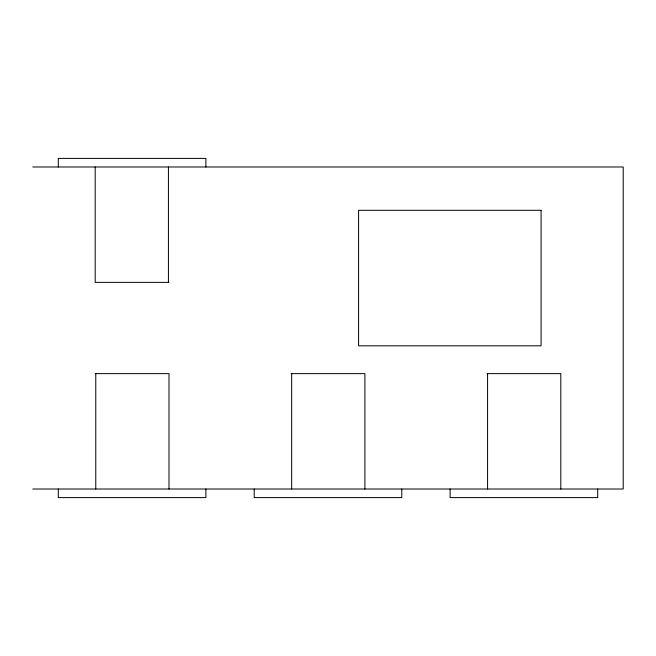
<?xml version="1.0" encoding="UTF-8"?>
<svg xmlns="http://www.w3.org/2000/svg" width="656" height="656" viewBox="0 0 656 656"><rect width="100%" height="100%" fill="white"/><g stroke="black" fill="none" stroke-linecap="round" stroke-linejoin="round"><path stroke-width="0.98" d="M32.8 166.985L623.2 166.985L623.2 489.015L32.8 489.015M168.994 282.375L95.194 282.375L95.194 166.985M95.194 373.625L168.994 373.625L168.994 489.015M291.1 373.625L364.9 373.625L364.9 489.015M487.006 373.625L560.806 373.625L560.806 489.015M597.706 489.015L597.706 497.609L450.106 497.609L450.106 489.015M487.572 373.625L487.572 489.015M401.8 489.015L401.8 497.609L254.2 497.609L254.2 489.015M291.666 373.625L291.666 489.015M205.894 166.985L205.894 158.391L58.294 158.391L58.294 166.985M205.894 489.015L205.894 497.609L58.294 497.609L58.294 489.015M168.428 166.985L168.428 282.375M95.768 373.625L95.768 489.015M541.077 210.297L358.594 210.297L358.594 345.819L541.077 345.819L541.077 210.297"/></g></svg>
